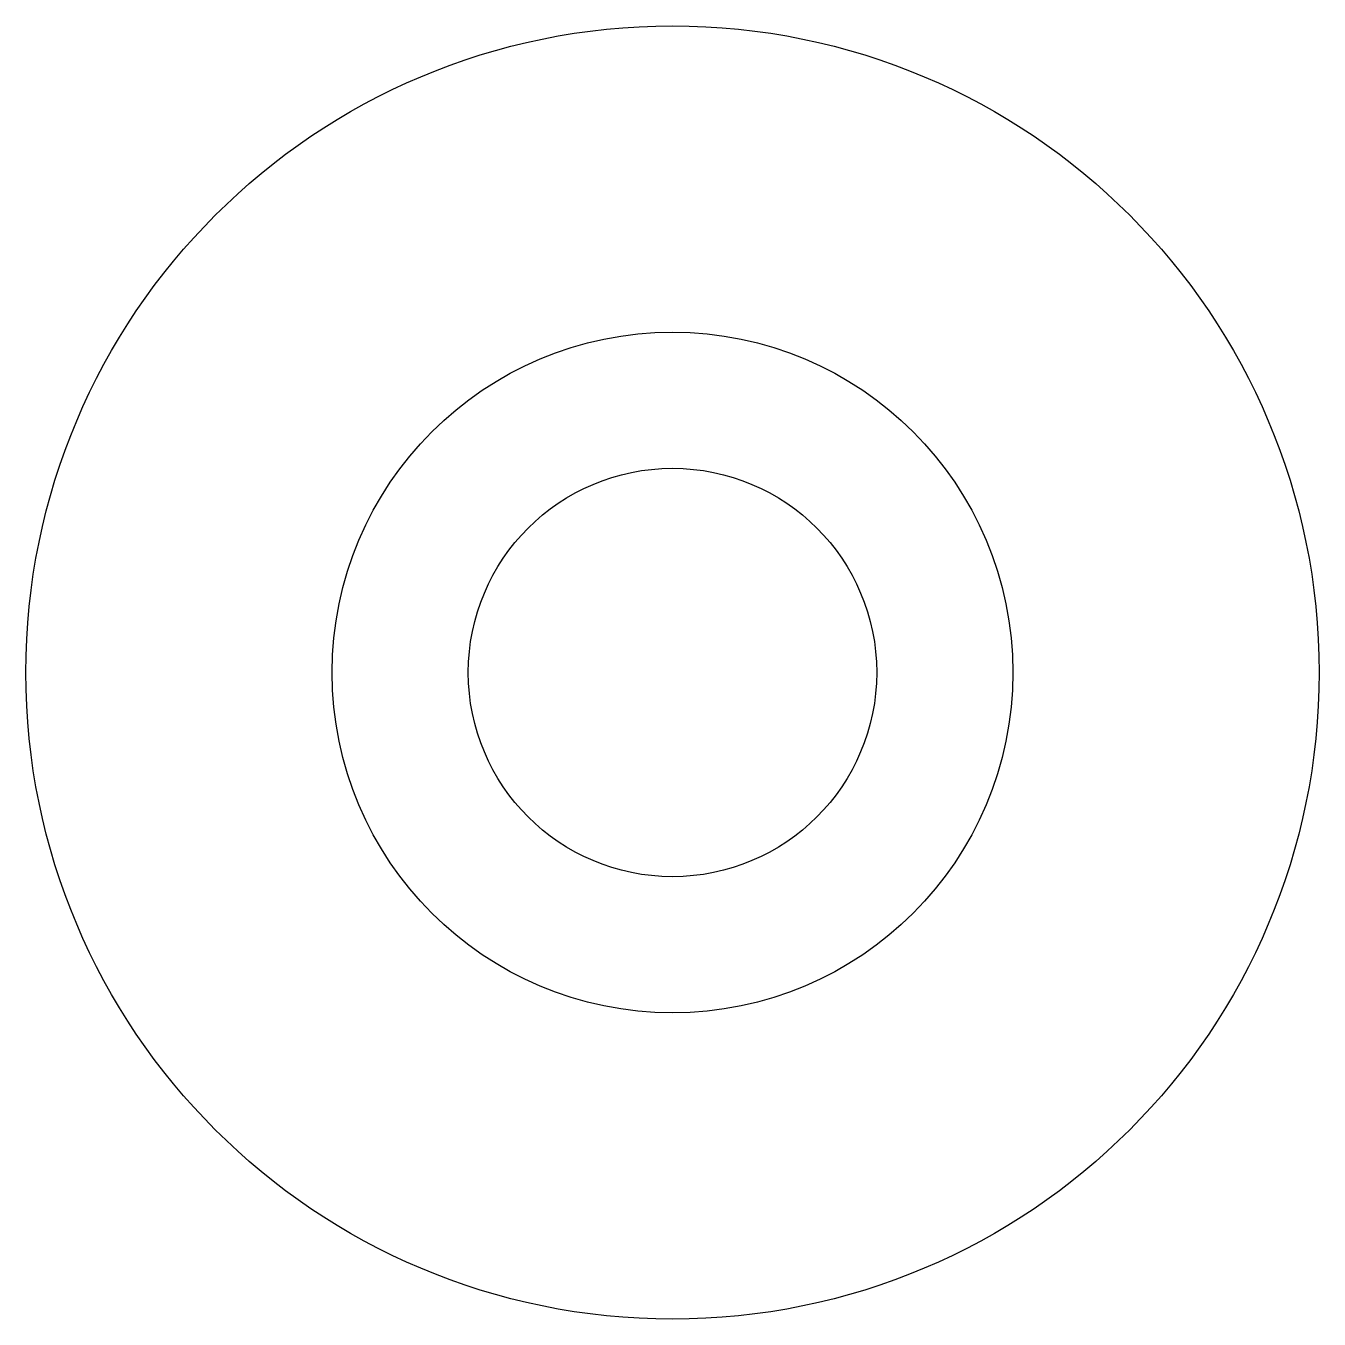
# Model space of a CAD drawing. Header units: millimetres. Extents: x 60.5 to 79.5, y -29.5 to -10.5.
import ezdxf

# ---------------------------------------------------------------- set-up
doc = ezdxf.new("R2010")
doc.units = ezdxf.units.MM
doc.layers.get('0').update_dxf_attribs({"linetype": 'CONTINUOUS'})

msp = doc.modelspace()

# ---------------------------------------------------------------- linework, layer by layer
for radius in [9.5, 5, 3]:
    msp.add_circle((70, -20), radius)

doc.saveas('drawing.dxf')
